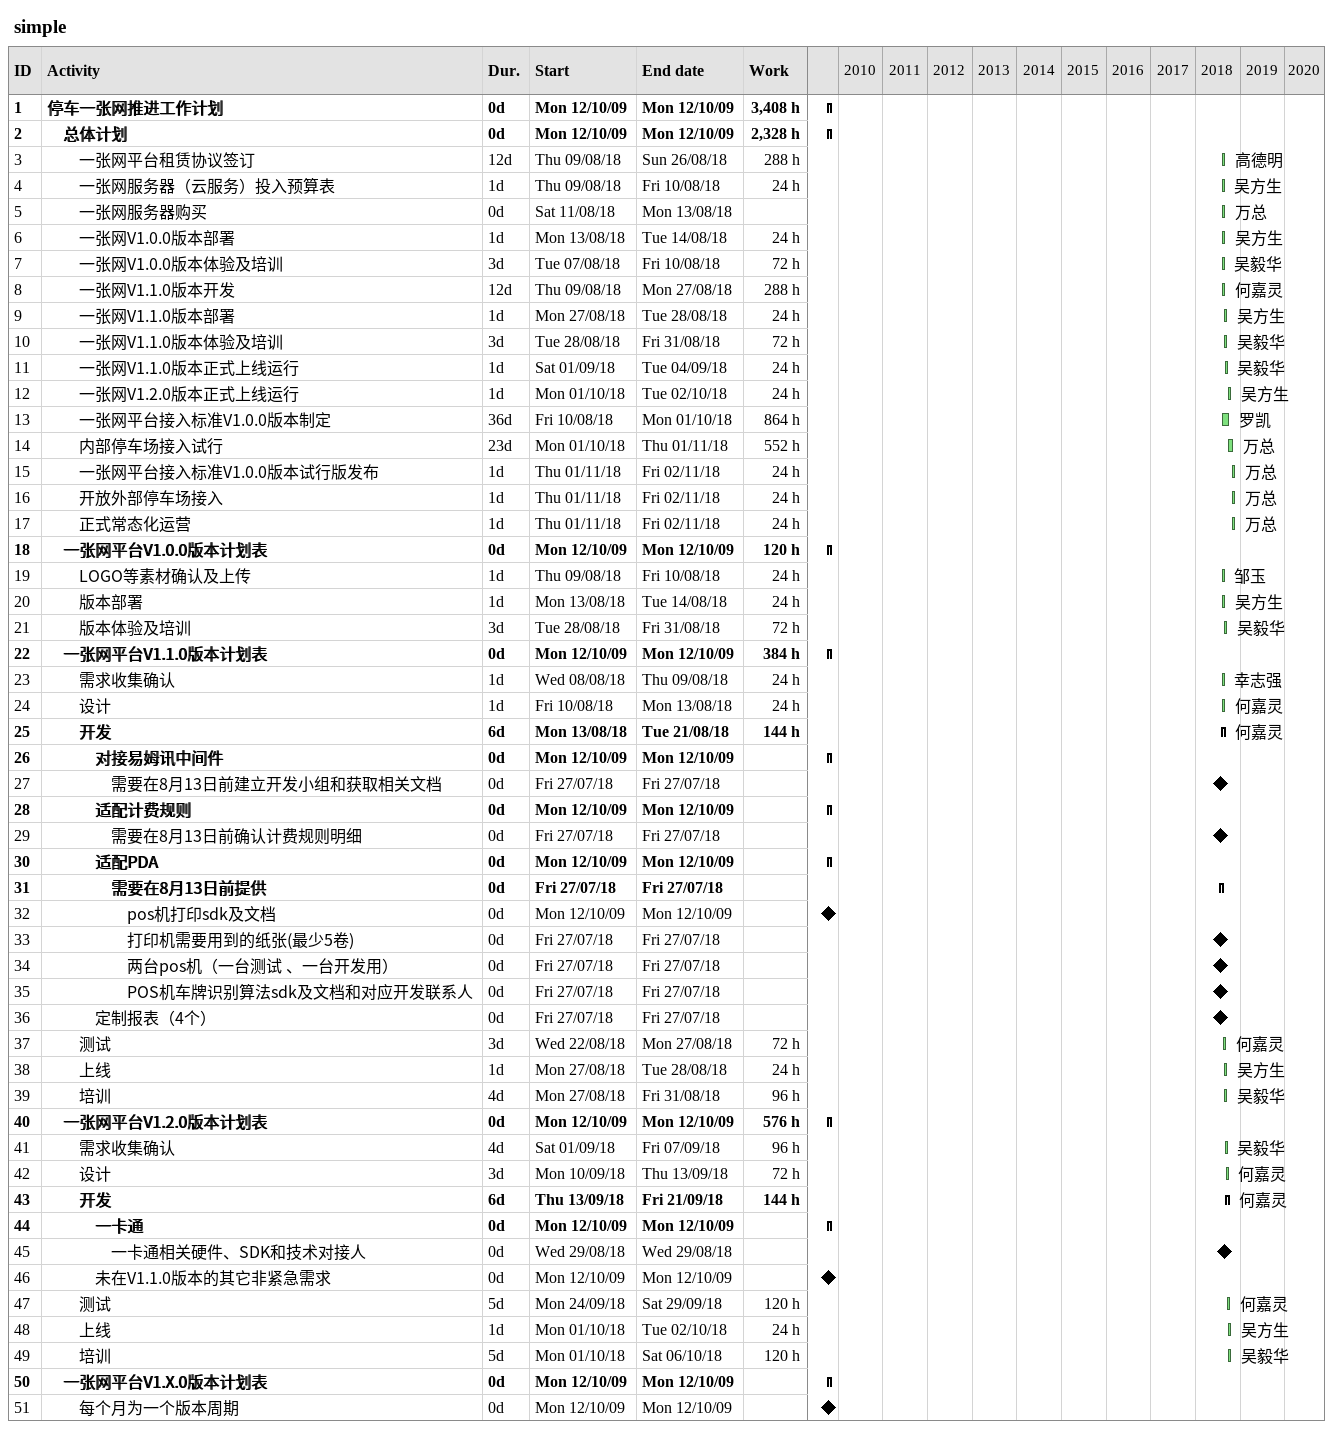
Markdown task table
simple

| ID | Level | Task | Duration | Start | Finish | Resources | Work (h) |
|---|---|---|---|---|---|---|---|
| 1 | 1 | **停车一张网推进工作计划** | 0d | 2009-10-12 | 2009-10-12 |  | 3408 |
| 2 | 2 | **总体计划** | 0d | 2009-10-12 | 2009-10-12 |  | 2328 |
| 3 | 3 | 一张网平台租赁协议签订 | 12d | 2018-08-09 | 2018-08-26 | 高德明 | 288 |
| 4 | 3 | 一张网服务器（云服务）投入预算表 | 1d | 2018-08-09 | 2018-08-10 | 吴方生 | 24 |
| 5 | 3 | 一张网服务器购买 | 0d | 2018-08-11 | 2018-08-13 | 万总 |  |
| 6 | 3 | 一张网V1.0.0版本部署 | 1d | 2018-08-13 | 2018-08-14 | 吴方生 | 24 |
| 7 | 3 | 一张网V1.0.0版本体验及培训 | 3d | 2018-08-07 | 2018-08-10 | 吴毅华 | 72 |
| 8 | 3 | 一张网V1.1.0版本开发 | 12d | 2018-08-09 | 2018-08-27 | 何嘉灵 | 288 |
| 9 | 3 | 一张网V1.1.0版本部署 | 1d | 2018-08-27 | 2018-08-28 | 吴方生 | 24 |
| 10 | 3 | 一张网V1.1.0版本体验及培训 | 3d | 2018-08-28 | 2018-08-31 | 吴毅华 | 72 |
| 11 | 3 | 一张网V1.1.0版本正式上线运行 | 1d | 2018-09-01 | 2018-09-04 | 吴毅华 | 24 |
| 12 | 3 | 一张网V1.2.0版本正式上线运行 | 1d | 2018-10-01 | 2018-10-02 | 吴方生 | 24 |
| 13 | 3 | 一张网平台接入标准V1.0.0版本制定 | 36d | 2018-08-10 | 2018-10-01 | 罗凯 | 864 |
| 14 | 3 | 内部停车场接入试行 | 23d | 2018-10-01 | 2018-11-01 | 万总 | 552 |
| 15 | 3 | 一张网平台接入标准V1.0.0版本试行版发布 | 1d | 2018-11-01 | 2018-11-02 | 万总 | 24 |
| 16 | 3 | 开放外部停车场接入 | 1d | 2018-11-01 | 2018-11-02 | 万总 | 24 |
| 17 | 3 | 正式常态化运营 | 1d | 2018-11-01 | 2018-11-02 | 万总 | 24 |
| 18 | 2 | **一张网平台V1.0.0版本计划表** | 0d | 2009-10-12 | 2009-10-12 |  | 120 |
| 19 | 3 | LOGO等素材确认及上传 | 1d | 2018-08-09 | 2018-08-10 | 邹玉 | 24 |
| 20 | 3 | 版本部署 | 1d | 2018-08-13 | 2018-08-14 | 吴方生 | 24 |
| 21 | 3 | 版本体验及培训 | 3d | 2018-08-28 | 2018-08-31 | 吴毅华 | 72 |
| 22 | 2 | **一张网平台V1.1.0版本计划表** | 0d | 2009-10-12 | 2009-10-12 |  | 384 |
| 23 | 3 | 需求收集确认 | 1d | 2018-08-08 | 2018-08-09 | 幸志强 | 24 |
| 24 | 3 | 设计 | 1d | 2018-08-10 | 2018-08-13 | 何嘉灵 | 24 |
| 25 | 3 | **开发** | 6d | 2018-08-13 | 2018-08-21 | 何嘉灵 | 144 |
| 26 | 4 | **对接易姆讯中间件** | 0d | 2009-10-12 | 2009-10-12 |  |  |
| 27 | 5 | 需要在8月13日前建立开发小组和获取相关文档 | 0d | 2018-07-27 | 2018-07-27 |  |  |
| 28 | 4 | **适配计费规则** | 0d | 2009-10-12 | 2009-10-12 |  |  |
| 29 | 5 | 需要在8月13日前确认计费规则明细 | 0d | 2018-07-27 | 2018-07-27 |  |  |
| 30 | 4 | **适配PDA** | 0d | 2009-10-12 | 2009-10-12 |  |  |
| 31 | 5 | **需要在8月13日前提供** | 0d | 2018-07-27 | 2018-07-27 |  |  |
| 32 | 6 | pos机打印sdk及文档 | 0d | 2009-10-12 | 2009-10-12 |  |  |
| 33 | 6 | 打印机需要用到的纸张(最少5卷) | 0d | 2018-07-27 | 2018-07-27 |  |  |
| 34 | 6 | 两台pos机（一台测试 、一台开发用） | 0d | 2018-07-27 | 2018-07-27 |  |  |
| 35 | 6 | POS机车牌识别算法sdk及文档和对应开发联系人 | 0d | 2018-07-27 | 2018-07-27 |  |  |
| 36 | 4 | 定制报表（4个） | 0d | 2018-07-27 | 2018-07-27 |  |  |
| 37 | 3 | 测试 | 3d | 2018-08-22 | 2018-08-27 | 何嘉灵 | 72 |
| 38 | 3 | 上线 | 1d | 2018-08-27 | 2018-08-28 | 吴方生 | 24 |
| 39 | 3 | 培训 | 4d | 2018-08-27 | 2018-08-31 | 吴毅华 | 96 |
| 40 | 2 | **一张网平台V1.2.0版本计划表** | 0d | 2009-10-12 | 2009-10-12 |  | 576 |
| 41 | 3 | 需求收集确认 | 4d | 2018-09-01 | 2018-09-07 | 吴毅华 | 96 |
| 42 | 3 | 设计 | 3d | 2018-09-10 | 2018-09-13 | 何嘉灵 | 72 |
| 43 | 3 | **开发** | 6d | 2018-09-13 | 2018-09-21 | 何嘉灵 | 144 |
| 44 | 4 | **一卡通** | 0d | 2009-10-12 | 2009-10-12 |  |  |
| 45 | 5 | 一卡通相关硬件、SDK和技术对接人 | 0d | 2018-08-29 | 2018-08-29 |  |  |
| 46 | 4 | 未在V1.1.0版本的其它非紧急需求 | 0d | 2009-10-12 | 2009-10-12 |  |  |
| 47 | 3 | 测试 | 5d | 2018-09-24 | 2018-09-29 | 何嘉灵 | 120 |
| 48 | 3 | 上线 | 1d | 2018-10-01 | 2018-10-02 | 吴方生 | 24 |
| 49 | 3 | 培训 | 5d | 2018-10-01 | 2018-10-06 | 吴毅华 | 120 |
| 50 | 2 | **一张网平台V1.X.0版本计划表** | 0d | 2009-10-12 | 2009-10-12 |  |  |
| 51 | 3 | 每个月为一个版本周期 | 0d | 2009-10-12 | 2009-10-12 |  |  |
